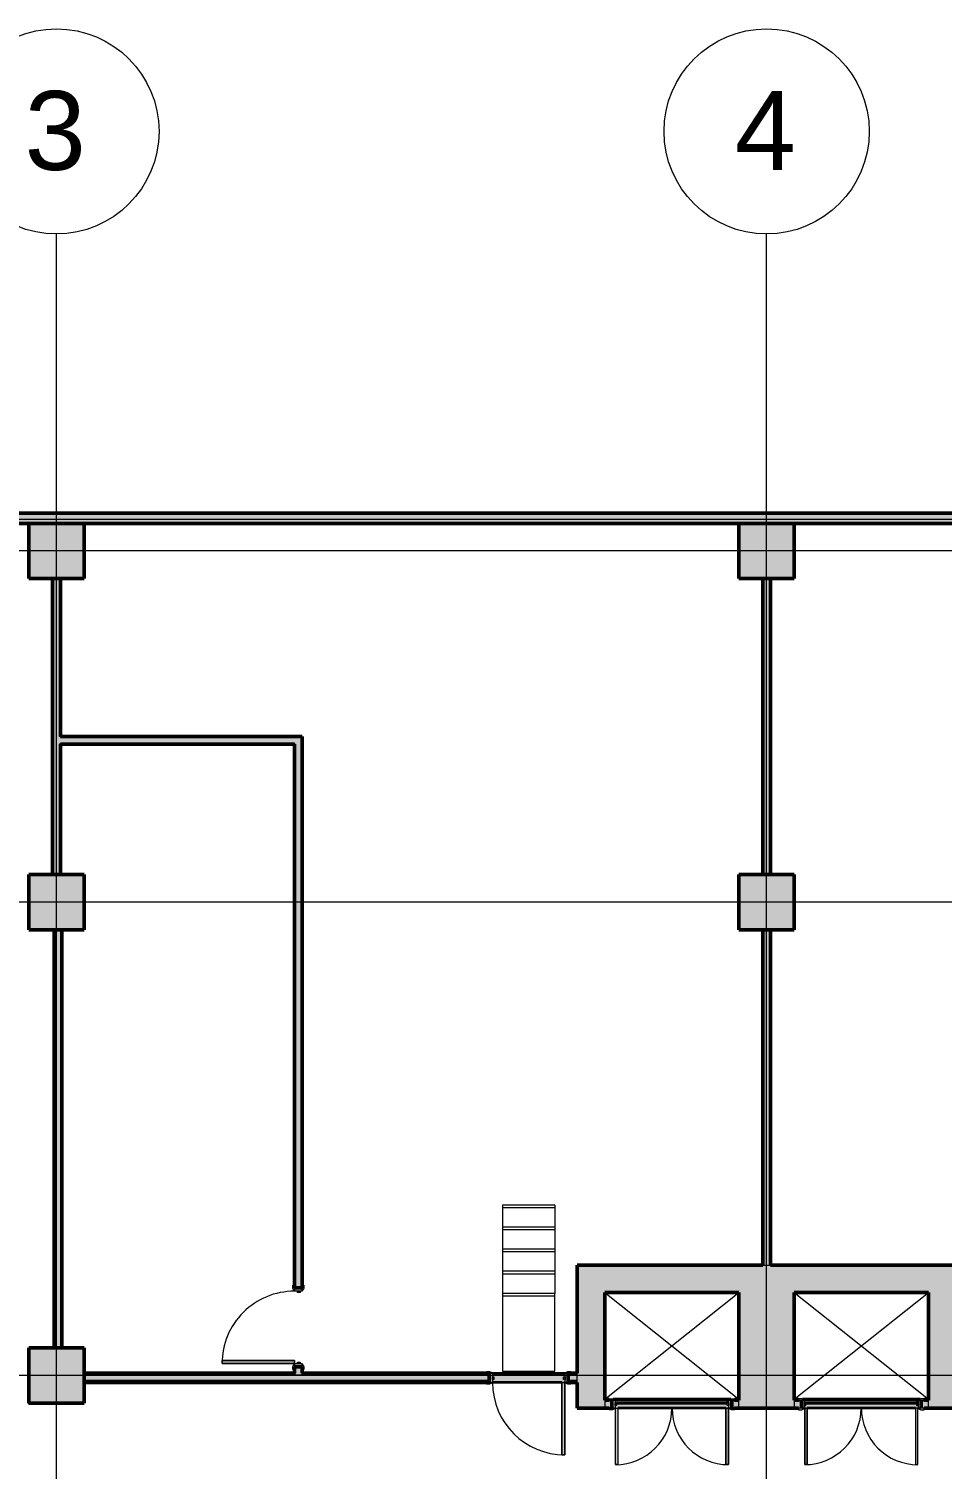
# Model space of a CAD drawing. Header units: millimetres. Extents: x -18178 to 96133, y -22425 to 61598.
# Drawn here: x 11280 to 22855, y 43342 to 61598 of the extents above; entities that cross this region are included whole.
import ezdxf

# ---------------------------------------------------------------- set-up
doc = ezdxf.new("R2010")
doc.units = ezdxf.units.MM
doc.linetypes.add('Centre', pattern=[10, 6, -1.25, 1.5, -1.25])
doc.linetypes.add('Demolished_2_', pattern=[7.14375, 4.7625, -2.38125])
for name, color, linetype, lineweight, true_color in [('A-DOOR', 7, 'Continuous', 9, 0x7f7f7f), ('A-DOOR-FRAM', 7, 'Continuous', 9, 0x7f7f7f), ('A-FLOR', 7, 'Continuous', 9, 0x7f7f7f), ('A-WALL', 7, 'Continuous', 9, 0x7f7f7f), ('A-WALL-PATT', 7, 'Continuous', 18, 0x7f7f7f), ('I-WALL', 7, 'Continuous', 9, 0x7f7f7f), ('S-COLS', 7, 'Continuous', 9, 0x7f7f7f), ('S-STRS', 7, 'Continuous', 9, 0x7f7f7f)]:
    doc.layers.add(name, color=color, linetype=linetype, lineweight=lineweight, true_color=true_color)
doc.layers.add('eae-bb-mım.', color=7, linetype='Continuous')
doc.layers.add('S-GRID', color=7, linetype='Continuous', lineweight=9)
doc.layers.add('S-GRID-IDEN', color=7, linetype='Continuous', lineweight=9)
doc.styles.add('Arial', font='arial.ttf')

# ---------------------------------------------------------------- blocks, each defined once
blk = doc.blocks.new('Single leaf fire resistant solid steel door - 1000W x 2400H mm-1314625-Busbar Distribution First Floor  Layout - Phase 1')
at = {"layer": 'A-DOOR', "lineweight": 18, "true_color": 0xf2f2f2}
h = blk.add_hatch(color=7, dxfattribs=at)
h.paths.add_polyline_path([(-535, 60), (-465, 60), (-469, 66), (-495, 80), (-535, 80)], flags=0)
h.paths.add_polyline_path([(465, 60), (535, 60), (535, 80), (495, 80), (469, 66)], flags=0)
h = blk.add_hatch(color=7, dxfattribs=at)
h.paths.add_polyline_path([(518, -80), (535, -80), (535, -60), (465, -60), (469, -66), (495, -80)], flags=0)
h.paths.add_polyline_path([(-495, -80), (-469, -66), (-465, -60), (-535, -60), (-535, -80)], flags=0)
blk.add_hatch(color=7, dxfattribs=at).paths.add_polyline_path([(458, -976), (458, -60), (420, -60), (420, -976)], flags=0)
at = {"layer": 'A-DOOR-FRAM', "lineweight": 18, "true_color": 0xf2f2f2}
h = blk.add_hatch(color=7, dxfattribs=at)
h.paths.add_polyline_path([(492, -60), (492, 60), (460, 59), (460, -60)], flags=0)
h.paths.add_polyline_path([(-460, -60), (-460, 60), (-492, 59), (-492, -60)], flags=0)
h = blk.add_hatch(color=7, dxfattribs=at)
h.paths.add_polyline_path([(-441, -20), (-441, 12), (-460, 12), (-460, -20)], flags=0)
h.paths.add_polyline_path([(441, -20), (460, -20), (460, 12), (441, 12)], flags=0)
at = {"layer": 'A-DOOR', "color": 254, "true_color": 0xcccccc}
for p, q in [((-535, 80), (-495, 80)), ((-535, 60), (-535, 80)), ((-465, 60), (-535, 60)), ((-495, 80), (-469, 66)), ((535, 60), (465, 60)), ((469, 66), (495, 80)), ((495, 80), (535, 80)), ((535, 80), (535, 60)), ((-535, -80), (-535, -60)), ((-535, -60), (-465, -60)), ((-495, -80), (-535, -80)), ((-469, -66), (-495, -80)), ((465, -60), (535, -60)), ((495, -80), (469, -66)), ((535, -80), (495, -80)), ((535, -60), (535, -80))]:
    blk.add_line(p, q, dxfattribs=at)
at = {"layer": 'A-DOOR', "color": 254, "lineweight": 18, "true_color": 0xe5e5e5}
for p, q in [((420, -60), (458, -60)), ((420, -976), (420, -60)), ((420, -60), (420, -976)), ((458, -60), (420, -60)), ((458, -60), (458, -976)), ((458, -976), (458, -60)), ((458, -976), (420, -976)), ((420, -976), (458, -976))]:
    blk.add_line(p, q, dxfattribs=at)
at = {"layer": 'A-DOOR', "color": 254, "true_color": 0xcccccc}
for centre, start, end in [((-473, 59), 7.125, 60.2551), ((473, 59), 119.7449, 172.875), ((-473, -59), 299.7449, 352.875), ((473, -59), 187.125, 240.2551)]:
    blk.add_arc(centre, 8.06, start, end, dxfattribs=at)
at = {"layer": 'A-DOOR', "color": 254, "true_color": 0xe5e5e5}
blk.add_arc((458, -60), 916, 180, 270, dxfattribs=at)
at = {"layer": 'A-DOOR-FRAM', "color": 254, "lineweight": 18, "true_color": 0xcccccc}
for p, q in [((-492, 60), (-460, 60)), ((-492, -60), (-492, 60)), ((-460, 60), (-460, -60)), ((-460, 12), (-441, 12)), ((-460, -20), (-460, 12)), ((-441, 12), (-441, -20)), ((441, 12), (460, 12)), ((441, -20), (441, 12)), ((460, 60), (492, 60)), ((460, -60), (460, 60)), ((460, 12), (460, -20)), ((492, 60), (492, -60)), ((-460, -60), (-492, -60)), ((-441, -20), (-460, -20)), ((460, -20), (441, -20)), ((492, -60), (460, -60))]:
    blk.add_line(p, q, dxfattribs=at)
blk = doc.blocks.new('STR-Conc-Precast Rectangular Column Nwt - 700 x 700 mm-1105278-Busbar Distribution First Floor  Layout - Phase 1')
at = {"layer": 'S-COLS', "lineweight": 35, "true_color": 0xf2f2f2}
blk.add_hatch(color=7, dxfattribs=at).paths.add_polyline_path([(350, 350), (-350, 350), (-350, -350), (350, -350)], flags=0)
at = {"layer": 'S-COLS', "color": 254, "lineweight": 50, "true_color": 0xcccccc}
for p, q in [((350, 350), (-350, 350)), ((-350, 350), (-350, -350)), ((350, -350), (350, 350)), ((-350, -350), (350, -350))]:
    blk.add_line(p, q, dxfattribs=at)
blk = doc.blocks.new('STR-Conc-Precast Rectangular Column Nwt - 700 x 700 mm-835840-Busbar Distribution First Floor  Layout - Phase 1')
at = {"layer": 'S-COLS', "lineweight": 35, "true_color": 0xf2f2f2}
blk.add_hatch(color=7, dxfattribs=at).paths.add_polyline_path([(227, 350), (-350, 350), (-350, -350), (350, -350), (350, 350)], flags=0)
at = {"layer": 'S-COLS', "color": 254, "lineweight": 50, "true_color": 0xcccccc}
for p, q in [((350, 350), (-350, 350)), ((-350, 350), (-350, -350)), ((350, -350), (350, 350)), ((-350, -350), (350, -350))]:
    blk.add_line(p, q, dxfattribs=at)
blk = doc.blocks.new('Single leaf fire resistant solid steel door - 1000W x 2400H mm-V2-Busbar Distribution First Floor  Layout - Phase 1')
at = {"layer": 'A-DOOR', "lineweight": 18, "true_color": 0xf2f2f2}
h = blk.add_hatch(color=7, dxfattribs=at)
h.paths.add_polyline_path([(535, 70), (495, 70), (469, 56), (465, 50), (535, 50)], flags=0)
h.paths.add_polyline_path([(-465, 50), (-469, 56), (-495, 70), (-535, 70), (-535, 50), (-500, 50)], flags=0)
h = blk.add_hatch(color=7, dxfattribs=at)
h.paths.add_polyline_path([(535, -70), (535, -50), (465, -50), (469, -56), (495, -70), (500, -70)], flags=0)
h.paths.add_polyline_path([(-465, -50), (-535, -50), (-535, -70), (-495, -70), (-469, -56)], flags=0)
blk.add_hatch(color=7, dxfattribs=at).paths.add_polyline_path([(458, -966), (458, -50), (420, -50), (420, -966)], flags=0)
at = {"layer": 'A-DOOR-FRAM', "lineweight": 18, "true_color": 0xf2f2f2}
h = blk.add_hatch(color=7, dxfattribs=at)
h.paths.add_polyline_path([(492, 50), (460, 50), (460, -50), (492, -50)], flags=0)
h.paths.add_polyline_path([(-460, 50), (-492, 50), (-492, -50), (-460, -50)], flags=0)
h = blk.add_hatch(color=7, dxfattribs=at)
h.paths.add_polyline_path([(460, 22), (441, 22), (441, -10), (460, -10)], flags=0)
h.paths.add_polyline_path([(-441, -10), (-441, 22), (-460, 22), (-460, -10)], flags=0)
at = {"layer": 'A-DOOR', "color": 254, "true_color": 0xcccccc}
for p, q in [((-535, 70), (-495, 70)), ((-535, 50), (-535, 70)), ((-465, 50), (-500, 50)), ((-495, 70), (-469, 56)), ((500, 50), (465, 50)), ((469, 56), (495, 70)), ((495, 70), (535, 70)), ((535, 70), (535, 50)), ((-535, -70), (-535, -50)), ((-495, -70), (-535, -70)), ((-500, -50), (-465, -50)), ((-469, -56), (-495, -70)), ((465, -50), (500, -50)), ((495, -70), (469, -56)), ((535, -70), (495, -70)), ((535, -50), (535, -70))]:
    blk.add_line(p, q, dxfattribs=at)
at = {"layer": 'A-DOOR', "color": 254, "lineweight": 18, "true_color": 0xe5e5e5}
for p, q in [((420, -50), (458, -50)), ((420, -966), (420, -50)), ((420, -50), (420, -966)), ((458, -50), (420, -50)), ((458, -50), (458, -966)), ((458, -966), (458, -50)), ((458, -966), (420, -966)), ((420, -966), (458, -966))]:
    blk.add_line(p, q, dxfattribs=at)
at = {"layer": 'A-DOOR', "color": 254, "true_color": 0xcccccc}
for centre, start, end in [((-473, 49), 7.125, 60.2551), ((473, 49), 119.7449, 172.875), ((-473, -49), 299.7449, 352.875), ((473, -49), 187.125, 240.2551)]:
    blk.add_arc(centre, 8.06, start, end, dxfattribs=at)
at = {"layer": 'A-DOOR', "color": 254, "true_color": 0xe5e5e5}
blk.add_arc((458, -50), 916, 180, 270, dxfattribs=at)
at = {"layer": 'A-DOOR-FRAM', "color": 254, "lineweight": 18, "true_color": 0xcccccc}
for p, q in [((-492, 50), (-460, 50)), ((-492, -50), (-492, 50)), ((-460, 50), (-460, -50)), ((-460, 22), (-441, 22)), ((-460, -10), (-460, 22)), ((-441, 22), (-441, -10)), ((441, 22), (460, 22)), ((441, -10), (441, 22)), ((460, 50), (492, 50)), ((460, -50), (460, 50)), ((460, 22), (460, -10)), ((492, 50), (492, -50)), ((-460, -50), (-492, -50)), ((-441, -10), (-460, -10)), ((460, -10), (441, -10)), ((492, -50), (460, -50))]:
    blk.add_line(p, q, dxfattribs=at)
blk = doc.blocks.new('Double leaf fire resistant solid steel door - 1520W x 2110H mm-1298336-Busbar Distribution First Floor  Layout - Phase 1')
at = {"layer": 'A-DOOR', "lineweight": 18, "true_color": 0xf2f2f2}
h = blk.add_hatch(color=7, dxfattribs=at)
h.paths.add_polyline_path([(-755, 70), (-795, 70), (-795, 50), (-725, 50), (-729, 56)], flags=0)
h.paths.add_polyline_path([(795, 70), (755, 70), (729, 56), (725, 50), (795, 50)], flags=0)
h = blk.add_hatch(color=7, dxfattribs=at)
h.paths.add_polyline_path([(795, -50), (725, -50), (729, -56), (755, -70), (795, -70)], flags=0)
h.paths.add_polyline_path([(-725, -50), (-795, -50), (-795, -70), (-755, -70), (-729, -56)], flags=0)
h = blk.add_hatch(color=7, dxfattribs=at)
h.paths.add_polyline_path([(-685, -50), (-717, -50), (-717, -765), (-685, -765)], flags=0)
h.paths.add_polyline_path([(717, -50), (685, -50), (685, -765), (717, -765)], flags=0)
at = {"layer": 'A-DOOR-FRAM', "lineweight": 18, "true_color": 0xf2f2f2}
h = blk.add_hatch(color=7, dxfattribs=at)
h.paths.add_polyline_path([(-720, 50), (-752, 50), (-752, -50), (-720, -50)], flags=0)
h.paths.add_polyline_path([(720, 50), (720, -50), (752, -50), (752, 50)], flags=0)
h = blk.add_hatch(color=7, dxfattribs=at)
h.paths.add_polyline_path([(720, 17), (701, 17), (701, -15), (720, -15)], flags=0)
h.paths.add_polyline_path([(-701, 17), (-720, 17), (-720, -15), (-701, -15)], flags=0)
at = {"layer": 'A-DOOR', "color": 254, "true_color": 0xcccccc}
for p, q in [((-795, 70), (-755, 70)), ((-795, 50), (-795, 70)), ((-725, 50), (-795, 50)), ((-755, 70), (-729, 56)), ((795, 50), (725, 50)), ((729, 56), (755, 70)), ((755, 70), (795, 70)), ((795, 70), (795, 50)), ((-795, -70), (-795, -50)), ((-795, -50), (-725, -50)), ((-755, -70), (-795, -70)), ((-729, -56), (-755, -70)), ((-717, -765), (-717, -50)), ((-717, -50), (-685, -50)), ((-685, -50), (-685, -765)), ((685, -50), (717, -50)), ((685, -765), (685, -50)), ((717, -50), (717, -765)), ((725, -50), (795, -50)), ((755, -70), (729, -56)), ((795, -70), (755, -70)), ((795, -50), (795, -70)), ((-685, -765), (-717, -765)), ((717, -765), (685, -765))]:
    blk.add_line(p, q, dxfattribs=at)
at = {"layer": 'A-DOOR', "color": 254, "lineweight": 18, "true_color": 0xcccccc}
for p, q in [((-717, -765), (-717, -50)), ((-717, -50), (-685, -50)), ((-685, -50), (-685, -765)), ((685, -50), (685, -765)), ((717, -50), (685, -50)), ((717, -765), (717, -50)), ((-685, -765), (-717, -765)), ((685, -765), (717, -765))]:
    blk.add_line(p, q, dxfattribs=at)
at = {"layer": 'A-DOOR', "color": 254, "true_color": 0xcccccc}
for centre, start, end in [((-733, 49), 7.125, 60.2551), ((733, 49), 119.7449, 172.875), ((-733, -49), 299.7449, 352.875), ((733, -49), 187.125, 240.2551)]:
    blk.add_arc(centre, 8.06, start, end, dxfattribs=at)
at = {"layer": 'A-DOOR', "color": 254, "true_color": 0xe5e5e5}
for centre, radius, start, end in [((-717, -50), 716, 270, 0), ((717, -50), 715, 180, 270)]:
    blk.add_arc(centre, radius, start, end, dxfattribs=at)
at = {"layer": 'A-DOOR-FRAM', "color": 254, "lineweight": 18, "true_color": 0xcccccc}
for p, q in [((-752, -50), (-752, 50)), ((-752, 50), (-720, 50)), ((-720, 50), (-720, -50)), ((-720, 17), (-701, 17)), ((-720, -15), (-720, 17)), ((-701, 17), (-701, -15)), ((701, 17), (720, 17)), ((701, -15), (701, 17)), ((720, -50), (720, 50)), ((720, 50), (752, 50)), ((720, 17), (720, -15)), ((752, 50), (752, -50)), ((-720, -50), (-752, -50)), ((-701, -15), (-720, -15)), ((720, -15), (701, -15)), ((752, -50), (720, -50))]:
    blk.add_line(p, q, dxfattribs=at)
blk = doc.blocks.new('Double leaf fire resistant solid steel door - 1520W x 2110H mm-1298325-Busbar Distribution First Floor  Layout - Phase 1')
at = {"layer": 'A-DOOR', "lineweight": 18, "true_color": 0xf2f2f2}
h = blk.add_hatch(color=7, dxfattribs=at)
h.paths.add_polyline_path([(-717, 765), (-717, 50), (-685, 50), (-685, 765)], flags=0)
h.paths.add_polyline_path([(685, 765), (685, 50), (717, 50), (717, 765)], flags=0)
h = blk.add_hatch(color=7, dxfattribs=at)
h.paths.add_polyline_path([(-755, 70), (-795, 70), (-795, 50), (-725, 50), (-729, 56)], flags=0)
h.paths.add_polyline_path([(755, 70), (729, 56), (725, 50), (795, 50), (795, 70)], flags=0)
h = blk.add_hatch(color=7, dxfattribs=at)
h.paths.add_polyline_path([(795, -50), (725, -50), (729, -56), (755, -70), (795, -70), (795, -59)], flags=0)
h.paths.add_polyline_path([(-795, -50), (-795, -70), (-755, -70), (-729, -56), (-725, -50)], flags=0)
at = {"layer": 'A-DOOR-FRAM', "lineweight": 18, "true_color": 0xf2f2f2}
h = blk.add_hatch(color=7, dxfattribs=at)
h.paths.add_polyline_path([(-752, 50), (-752, -50), (-720, -50), (-720, 50)], flags=0)
h.paths.add_polyline_path([(752, 50), (720, 50), (720, -50), (752, -50)], flags=0)
h = blk.add_hatch(color=7, dxfattribs=at)
h.paths.add_polyline_path([(-720, 15), (-720, -17), (-701, -17), (-701, 15)], flags=0)
h.paths.add_polyline_path([(701, 15), (701, -17), (720, -17), (720, 15)], flags=0)
at = {"layer": 'A-DOOR', "color": 254, "true_color": 0xcccccc}
for p, q in [((-685, 765), (-717, 765)), ((-717, 765), (-717, 50)), ((-685, 50), (-685, 765)), ((717, 765), (685, 765)), ((685, 765), (685, 50)), ((717, 50), (717, 765)), ((-755, 70), (-795, 70)), ((-795, 70), (-795, 50)), ((-795, 50), (-725, 50)), ((-729, 56), (-755, 70)), ((-717, 50), (-685, 50)), ((685, 50), (717, 50)), ((725, 50), (795, 50)), ((755, 70), (729, 56)), ((795, 70), (755, 70)), ((795, 50), (795, 70)), ((-795, -50), (-795, -70)), ((-725, -50), (-795, -50)), ((-795, -70), (-755, -70)), ((-755, -70), (-729, -56)), ((795, -50), (725, -50)), ((729, -56), (755, -70)), ((755, -70), (795, -70)), ((795, -70), (795, -50))]:
    blk.add_line(p, q, dxfattribs=at)
at = {"layer": 'A-DOOR', "color": 254, "lineweight": 18, "true_color": 0xcccccc}
for p, q in [((-685, 765), (-717, 765)), ((-717, 765), (-717, 50)), ((-685, 50), (-685, 765)), ((685, 50), (685, 765)), ((685, 765), (717, 765)), ((717, 765), (717, 50)), ((-717, 50), (-685, 50)), ((717, 50), (685, 50))]:
    blk.add_line(p, q, dxfattribs=at)
at = {"layer": 'A-DOOR', "color": 254, "true_color": 0xe5e5e5}
for centre, radius, start, end in [((-717, 50), 716, 360, 90), ((717, 50), 715, 90, 180)]:
    blk.add_arc(centre, radius, start, end, dxfattribs=at)
at = {"layer": 'A-DOOR', "color": 254, "true_color": 0xcccccc}
for centre, start, end in [((-733, 49), 7.125, 60.2551), ((733, 49), 119.7449, 172.875), ((-733, -49), 299.7449, 352.875), ((733, -49), 187.125, 240.2551)]:
    blk.add_arc(centre, 8.06, start, end, dxfattribs=at)
at = {"layer": 'A-DOOR-FRAM', "color": 254, "lineweight": 18, "true_color": 0xcccccc}
for p, q in [((-720, 50), (-752, 50)), ((-752, 50), (-752, -50)), ((-720, -50), (-720, 50)), ((-701, 15), (-720, 15)), ((-720, 15), (-720, -17)), ((-701, -17), (-701, 15)), ((701, 15), (701, -17)), ((720, 15), (701, 15)), ((752, 50), (720, 50)), ((720, 50), (720, -50)), ((720, -17), (720, 15)), ((752, -50), (752, 50)), ((-752, -50), (-720, -50)), ((-720, -17), (-701, -17)), ((701, -17), (720, -17)), ((720, -50), (752, -50))]:
    blk.add_line(p, q, dxfattribs=at)
blk = doc.blocks.new('Grid - Arup_Grid_Head_Circle-39942-Busbar Distribution First Floor  Layout - Phase 1')
at = {"layer": 'S-GRID-IDEN', "color": 253, "lineweight": 18, "true_color": 0xaaaaaa}
blk.add_circle((0, 0), 6.5, dxfattribs=at)
blk = doc.blocks.new('IL021-ARP-ZZ-XX-M3-J-A-0001_rvt-1-Busbar Distribution First Floor  Layout - Phase 1')
at = {"layer": 'A-FLOR', "lineweight": 5, "true_color": 0xf2f2f2}
for points in [[(30101, 44256), (30101, 44258), (30110, 44258), (30110, 44306), (28670, 44306), (28671, 44297), (28675, 44291), (28680, 44291), (28680, 44258), (28787, 44256)], [(32501, 44256), (32501, 44258), (32510, 44258), (32510, 44306), (31070, 44306), (31071, 44297), (31075, 44291), (31080, 44291), (31080, 44258), (31522, 44256)]]:
    blk.add_hatch(color=7, dxfattribs=at).paths.add_polyline_path(points, flags=0)
at = {"layer": 'A-WALL-PATT', "lineweight": 25, "true_color": 0xf2f2f2}
h = blk.add_hatch(color=7, dxfattribs=at)
h.paths.add_polyline_path([(68450, 55456), (68530, 55456), (68530, 55536), (65935, 55536), (65935, 55456), (67085, 55456)], flags=0)
h.paths.add_polyline_path([(64135, 55456), (64135, 55536), (63675, 55536), (63675, 55456), (64007, 55456)], flags=0)
h.paths.add_polyline_path([(58878, 55456), (59625, 55456), (59625, 55536), (46975, 55536), (46975, 55456), (56142, 55456)], flags=0)
h.paths.add_polyline_path([(44516, 55456), (45025, 55456), (45025, 55536), (10025, 55536), (10025, 55456), (43832, 55456)], flags=0)
at = {"layer": 'A-WALL-PATT', "lineweight": 5, "true_color": 0xf2f2f2}
h = blk.add_hatch(color=7, dxfattribs=at)
h.paths.add_polyline_path([(68400, 55406), (68450, 55406), (68450, 55456), (65935, 55456), (65935, 55406), (67085, 55406)], flags=0)
h.paths.add_polyline_path([(63715, 55406), (64135, 55406), (64135, 55456), (63675, 55456), (63675, 55406), (63710, 55406)], flags=0)
h.paths.add_polyline_path([(59495, 55406), (59625, 55406), (59625, 55456), (46975, 55456), (46975, 55406), (59490, 55406)], flags=0)
h.paths.add_polyline_path([(43540, 55406), (45025, 55406), (45025, 55456), (10075, 55456), (10075, 55406), (42465, 55406)], flags=0)
for points in [[(21645, 50956), (21645, 54706), (21555, 54706), (21555, 50956)], [(30645, 50956), (30645, 54706), (30555, 54706), (30555, 50956)], [(24710, 52611), (24710, 52701), (21645, 52701), (21645, 52611), (24620, 52611)], [(21665, 44956), (21665, 50256), (21575, 50256), (21575, 44956)], [(30645, 46006), (30645, 50253), (30555, 50253), (30555, 46006)]]:
    blk.add_hatch(color=7, dxfattribs=at).paths.add_polyline_path(points, flags=0)
h = blk.add_hatch(color=7, dxfattribs=at)
h.paths.add_polyline_path([(24620, 44611), (24710, 44611), (24710, 44716), (24620, 44716), (24620, 44623)], flags=0)
h.paths.add_polyline_path([(24620, 45716), (24710, 45716), (24710, 52611), (24620, 52611), (24620, 47027)], flags=0)
at = {"layer": 'A-WALL-PATT', "lineweight": 25, "true_color": 0xf2f2f2}
for points in [[(28445, 44196), (28550, 44196), (28550, 46006), (28200, 46006), (28200, 44196)], [(32890, 45656), (33000, 45656), (33000, 46006), (28550, 46006), (28550, 45656), (32650, 45656)], [(30250, 44196), (30950, 44196), (30950, 45656), (30250, 45656), (30250, 44286)], [(33000, 44196), (33000, 45656), (32650, 45656), (32650, 44196), (32890, 44196)]]:
    blk.add_hatch(color=7, dxfattribs=at).paths.add_polyline_path(points, flags=0)
at = {"layer": 'A-WALL-PATT', "lineweight": 5, "true_color": 0xf2f2f2}
h = blk.add_hatch(color=7, dxfattribs=at)
h.paths.add_polyline_path([(26051, 44623), (27085, 44623), (27085, 44636), (24710, 44635), (24710, 44623)], flags=0)
h.paths.add_polyline_path([(28200, 44623), (28200, 44636), (28085, 44635), (28085, 44623), (28103, 44623)], flags=0)
h.paths.add_polyline_path([(24620, 44623), (24620, 44636), (21950, 44636), (21950, 44623), (23316, 44623)], flags=0)
h = blk.add_hatch(color=7, dxfattribs=at)
h.paths.add_polyline_path([(26051, 44611), (27085, 44611), (27085, 44623), (24710, 44623), (24710, 44611)], flags=0)
h.paths.add_polyline_path([(28200, 44611), (28200, 44623), (28085, 44623), (28085, 44611), (28103, 44611)], flags=0)
h.paths.add_polyline_path([(23316, 44611), (24620, 44611), (24620, 44623), (21950, 44623), (21950, 44611)], flags=0)
h = blk.add_hatch(color=7, dxfattribs=at)
h.paths.add_polyline_path([(28200, 44541), (28200, 44611), (28085, 44611), (28085, 44541), (28103, 44541)], flags=0)
h.paths.add_polyline_path([(27085, 44541), (27085, 44611), (21950, 44611), (21950, 44541), (26051, 44541)], flags=0)
h = blk.add_hatch(color=7, dxfattribs=at)
h.paths.add_polyline_path([(27085, 44528), (27085, 44541), (21950, 44541), (21950, 44528), (26051, 44528)], flags=0)
h.paths.add_polyline_path([(28103, 44528), (28200, 44528), (28200, 44541), (28085, 44541), (28085, 44528)], flags=0)
at = {"layer": 'A-WALL-PATT', "lineweight": 25, "true_color": 0xf2f2f2}
h = blk.add_hatch(color=7, dxfattribs=at)
h.paths.add_polyline_path([(26051, 44516), (27085, 44516), (27085, 44528), (21950, 44528), (21950, 44516), (23316, 44516)], flags=0)
h.paths.add_polyline_path([(28200, 44516), (28200, 44528), (28085, 44528), (28085, 44516), (28120, 44516)], flags=0)
at = {"layer": 'A-WALL-PATT', "lineweight": 5, "true_color": 0xf2f2f2}
h = blk.add_hatch(color=7, dxfattribs=at)
h.paths.add_polyline_path([(30250, 44196), (30250, 44286), (30160, 44286), (30160, 44196)], flags=0)
h.paths.add_polyline_path([(28550, 44196), (28640, 44196), (28640, 44286), (28550, 44286)], flags=0)
h = blk.add_hatch(color=7, dxfattribs=at)
h.paths.add_polyline_path([(31040, 44196), (31040, 44286), (30950, 44286), (30950, 44196)], flags=0)
h.paths.add_polyline_path([(32650, 44196), (32650, 44286), (32560, 44286), (32560, 44196)], flags=0)
at = {"layer": 'I-WALL', "lineweight": 25, "true_color": 0xf2f2f2}
for points in [[(21555, 50956), (21555, 54706), (21550, 54706), (21550, 50956)], [(30650, 50956), (30650, 54706), (30645, 54706), (30645, 50956)], [(24615, 52606), (24620, 52606), (24620, 52611), (21650, 52611), (21650, 52606), (23316, 52606)], [(21570, 44956), (21575, 44956), (21575, 50256), (21570, 50256), (21570, 47027)], [(30650, 46006), (30650, 50253), (30645, 50253), (30645, 46006)]]:
    blk.add_hatch(color=7, dxfattribs=at).paths.add_polyline_path(points, flags=0)
at = {"layer": 'I-WALL', "lineweight": 5, "true_color": 0xf2f2f2}
h = blk.add_hatch(color=7, dxfattribs=at)
h.paths.add_polyline_path([(21645, 50956), (21650, 50956), (21650, 52611), (21645, 52611)], flags=0)
h.paths.add_polyline_path([(21645, 52701), (21650, 52701), (21650, 54706), (21645, 54706)], flags=0)
for points in [[(30555, 50956), (30555, 54706), (30550, 54706), (30550, 50956)], [(24710, 52701), (24715, 52701), (24715, 52706), (21650, 52706), (21650, 52701), (23316, 52701)], [(21670, 44956), (21670, 50256), (21665, 50256), (21665, 44956)], [(30555, 46006), (30555, 50253), (30550, 50253), (30550, 46006)]]:
    blk.add_hatch(color=7, dxfattribs=at).paths.add_polyline_path(points, flags=0)
at = {"layer": 'I-WALL', "lineweight": 25, "true_color": 0xf2f2f2}
h = blk.add_hatch(color=7, dxfattribs=at)
h.paths.add_polyline_path([(24615, 44636), (24620, 44636), (24620, 44716), (24615, 44716)], flags=0)
h.paths.add_polyline_path([(24620, 45716), (24620, 52606), (24615, 52606), (24615, 45716)], flags=0)
at = {"layer": 'I-WALL', "lineweight": 5, "true_color": 0xf2f2f2}
h = blk.add_hatch(color=7, dxfattribs=at)
h.paths.add_polyline_path([(24715, 44636), (24715, 44716), (24710, 44716), (24710, 44636)], flags=0)
h.paths.add_polyline_path([(24715, 45716), (24715, 52701), (24710, 52701), (24710, 45716)], flags=0)
h = blk.add_hatch(color=7, dxfattribs=at)
h.paths.add_polyline_path([(27093, 44516), (27093, 44636), (27085, 44635), (27085, 44516), (27090, 44516)], flags=0)
h.paths.add_polyline_path([(27125, 44516), (28045, 44516), (28043, 44556), (28026, 44556), (28026, 44588), (28045, 44588), (28045, 44636), (27125, 44635), (27125, 44588), (27144, 44588), (27144, 44556), (27125, 44556), (27125, 44528)], flags=0)
h.paths.add_polyline_path([(28085, 44516), (28085, 44636), (28077, 44635), (28077, 44516), (28080, 44516)], flags=0)
at = {"layer": 'I-WALL', "lineweight": 25, "true_color": 0xf2f2f2}
h = blk.add_hatch(color=7, dxfattribs=at)
h.paths.add_polyline_path([(30195, 44191), (30250, 44191), (30250, 44196), (30160, 44196), (30160, 44191)], flags=0)
h.paths.add_polyline_path([(28640, 44191), (28640, 44196), (28200, 44196), (28200, 44191), (28605, 44191)], flags=0)
at = {"layer": 'I-WALL', "lineweight": 5, "true_color": 0xf2f2f2}
h = blk.add_hatch(color=7, dxfattribs=at)
h.paths.add_polyline_path([(30160, 44286), (30250, 44286), (30250, 44291), (30160, 44291)], flags=0)
h.paths.add_polyline_path([(28550, 44286), (28640, 44286), (28640, 44291), (28550, 44291)], flags=0)
h = blk.add_hatch(color=7, dxfattribs=at)
h.paths.add_polyline_path([(30120, 44191), (30120, 44226), (30101, 44226), (30101, 44258), (30120, 44258), (30120, 44291), (28680, 44291), (28680, 44258), (28699, 44258), (28699, 44226), (28680, 44226), (28680, 44191), (30117, 44191)], flags=0)
h.paths.add_polyline_path([(30152, 44191), (30160, 44191), (30160, 44291), (30152, 44291)], flags=0)
h.paths.add_polyline_path([(28645, 44191), (28648, 44191), (28648, 44291), (28640, 44291), (28640, 44191)], flags=0)
h = blk.add_hatch(color=7, dxfattribs=at)
h.paths.add_polyline_path([(33000, 44191), (33000, 44196), (32560, 44196), (32560, 44191), (32890, 44191)], flags=0)
h.paths.add_polyline_path([(30250, 44191), (31040, 44191), (31040, 44196), (30250, 44196)], flags=0)
at = {"layer": 'I-WALL', "lineweight": 25, "true_color": 0xf2f2f2}
h = blk.add_hatch(color=7, dxfattribs=at)
h.paths.add_polyline_path([(31040, 44286), (31040, 44291), (30950, 44291), (30950, 44286), (31005, 44286)], flags=0)
h.paths.add_polyline_path([(32650, 44286), (32650, 44291), (32560, 44291), (32560, 44286), (32595, 44286)], flags=0)
at = {"layer": 'I-WALL', "lineweight": 5, "true_color": 0xf2f2f2}
h = blk.add_hatch(color=7, dxfattribs=at)
h.paths.add_polyline_path([(31048, 44191), (31048, 44291), (31040, 44291), (31040, 44191), (31045, 44191)], flags=0)
h.paths.add_polyline_path([(31083, 44191), (32520, 44191), (32520, 44226), (32501, 44226), (32501, 44258), (32520, 44258), (32520, 44291), (31080, 44291), (31080, 44258), (31099, 44258), (31099, 44226), (31080, 44226), (31080, 44191)], flags=0)
h.paths.add_polyline_path([(32560, 44191), (32560, 44291), (32552, 44291), (32552, 44191), (32555, 44191)], flags=0)
at = {"color": 254, "lineweight": 18, "true_color": 0xe5e5e5}
for p, q in [((28550, 44306), (30250, 45656)), ((28550, 45656), (30250, 44306)), ((30950, 44306), (32650, 45656)), ((30950, 45656), (32650, 44306))]:
    blk.add_line(p, q, dxfattribs=at)
at = {"layer": 'A-FLOR', "color": 254, "lineweight": 35, "true_color": 0xe5e5e5}
for p, q in [((28005, 44516), (27125, 44516)), ((21250, 44256), (21240, 44256)), ((28605, 44306), (28550, 44306)), ((28670, 44306), (28654, 44306)), ((30110, 44306), (28670, 44306)), ((28670, 44306), (28670, 44298)), ((28683, 44191), (28680, 44191)), ((28699, 44256), (30101, 44256)), ((30085, 44191), (28715, 44191)), ((30110, 44258), (30110, 44306)), ((30146, 44306), (30110, 44306)), ((30120, 44191), (30117, 44191)), ((30250, 44306), (30195, 44306)), ((31005, 44306), (30950, 44306)), ((31070, 44306), (31054, 44306)), ((32510, 44306), (31070, 44306)), ((31070, 44306), (31070, 44298)), ((31083, 44191), (31080, 44191)), ((31099, 44256), (32501, 44256)), ((32485, 44191), (31115, 44191)), ((32510, 44258), (32510, 44306)), ((32546, 44306), (32510, 44306)), ((32520, 44191), (32517, 44191)), ((32650, 44306), (32595, 44306))]:
    blk.add_line(p, q, dxfattribs=at)
at = {"layer": 'A-WALL', "color": 254, "lineweight": 50, "true_color": 0xcccccc}
for p, q in [((45025, 55536), (10075, 55536)), ((17170, 55406), (21250, 55406)), ((21950, 55406), (30250, 55406)), ((30950, 55406), (39250, 55406))]:
    blk.add_line(p, q, dxfattribs=at)
at = {"layer": 'A-WALL', "color": 254, "lineweight": 18, "true_color": 0xcccccc}
for p, q in [((45025, 55456), (10075, 55456)), ((21555, 50956), (21555, 54706)), ((21645, 52701), (21645, 54706)), ((30555, 54706), (30555, 50956)), ((30645, 54706), (30645, 50956)), ((21650, 52701), (21645, 52701)), ((21645, 50956), (21645, 52611)), ((21650, 52611), (21645, 52611)), ((24710, 52701), (21650, 52701)), ((24620, 52611), (21650, 52611)), ((24620, 52611), (24620, 52606)), ((24620, 45716), (24620, 52606)), ((24710, 52701), (24710, 52611)), ((24710, 52611), (24710, 52606)), ((24710, 45716), (24710, 52606)), ((21575, 44956), (21575, 50256)), ((21665, 44956), (21665, 50256)), ((30555, 50253), (30555, 46006)), ((30645, 50253), (30645, 46006)), ((30550, 46006), (30555, 46006)), ((30555, 46006), (30645, 46006)), ((30645, 46006), (30650, 46006)), ((24620, 44623), (21950, 44623)), ((24620, 44611), (21950, 44611)), ((24615, 44636), (24620, 44636)), ((24620, 44636), (24620, 44716)), ((24620, 44636), (24620, 44623)), ((24620, 44623), (24620, 44611)), ((24710, 44611), (24620, 44611)), ((24710, 44611), (24620, 44611)), ((24710, 44636), (24710, 44716)), ((24710, 44636), (24715, 44636)), ((24710, 44636), (24710, 44623)), ((27085, 44623), (24710, 44623)), ((24710, 44623), (24710, 44611)), ((27085, 44611), (24710, 44611)), ((28200, 44623), (28085, 44623)), ((28200, 44611), (28085, 44611)), ((28200, 44623), (28200, 44636)), ((28200, 44611), (28200, 44623)), ((28200, 44541), (28200, 44611)), ((27085, 44541), (21950, 44541)), ((27085, 44528), (21950, 44528)), ((28200, 44541), (28085, 44541)), ((28200, 44528), (28085, 44528)), ((28200, 44528), (28200, 44541)), ((28200, 44516), (28200, 44528)), ((28550, 44196), (28200, 44196)), ((28550, 44291), (28550, 44286)), ((28640, 44286), (28550, 44286)), ((28550, 44286), (28550, 44196)), ((28640, 44196), (28550, 44196)), ((30250, 44286), (30160, 44286)), ((30250, 44196), (30160, 44196)), ((30250, 44286), (30250, 44291)), ((30250, 44196), (30250, 44286)), ((30950, 44196), (30250, 44196)), ((30950, 44291), (30950, 44286)), ((30950, 44286), (31040, 44286)), ((30950, 44286), (30950, 44196)), ((30950, 44196), (31040, 44196)), ((32560, 44286), (32650, 44286)), ((32560, 44196), (32650, 44196)), ((32650, 44286), (32650, 44291)), ((32650, 44196), (32650, 44286)), ((33000, 44196), (32650, 44196))]:
    blk.add_line(p, q, dxfattribs=at)
at = {"layer": 'I-WALL', "color": 254, "lineweight": 50, "true_color": 0xcccccc}
for p, q in [((21550, 54706), (21550, 50956)), ((21650, 52706), (21650, 54706)), ((30550, 54706), (30550, 50956)), ((30650, 50956), (30650, 54706)), ((24715, 52706), (21650, 52706)), ((21650, 50956), (21650, 52606)), ((21650, 52606), (24615, 52606)), ((24615, 52606), (24615, 45716)), ((24715, 52701), (24715, 52706)), ((24715, 52606), (24715, 52701)), ((24715, 45716), (24715, 52606)), ((21570, 50256), (21570, 44956)), ((21670, 44956), (21670, 50256)), ((30650, 50253), (30550, 50253)), ((30550, 50253), (30550, 46006)), ((30650, 46006), (30650, 50253)), ((28550, 46006), (28200, 46006)), ((28200, 46006), (28200, 44636)), ((30550, 46006), (28550, 46006)), ((33000, 46006), (30650, 46006)), ((24615, 45716), (24715, 45716)), ((28550, 44291), (28550, 45656)), ((28550, 45656), (30250, 45656)), ((30250, 45656), (30250, 44291)), ((30950, 45656), (32650, 45656)), ((30950, 44291), (30950, 45656)), ((32650, 45656), (32650, 44291)), ((24615, 44636), (21950, 44636)), ((24615, 44716), (24615, 44636)), ((24715, 44716), (24615, 44716)), ((24715, 44636), (24715, 44716)), ((27050, 44636), (24715, 44636)), ((27085, 44516), (27085, 44636)), ((28085, 44636), (28085, 44516)), ((28200, 44636), (28120, 44636)), ((21950, 44516), (27050, 44516)), ((28120, 44516), (28200, 44516)), ((28200, 44516), (28200, 44196)), ((28200, 44196), (28200, 44191)), ((28200, 44191), (28550, 44191)), ((28605, 44291), (28550, 44291)), ((28550, 44191), (28605, 44191)), ((28640, 44191), (28640, 44291)), ((30160, 44291), (30160, 44191)), ((30250, 44291), (30195, 44291)), ((30195, 44191), (30250, 44191)), ((30250, 44191), (30950, 44191)), ((31005, 44291), (30950, 44291)), ((30950, 44191), (31005, 44191)), ((31040, 44191), (31040, 44291)), ((32560, 44291), (32560, 44191)), ((32650, 44291), (32595, 44291)), ((32595, 44191), (32650, 44191)), ((32650, 44191), (33000, 44191))]:
    blk.add_line(p, q, dxfattribs=at)
at = {"layer": 'I-WALL', "color": 254, "lineweight": 35, "true_color": 0xe5e5e5}
for p, q in [((27125, 44636), (28045, 44636)), ((28005, 44516), (27125, 44516)), ((28680, 44291), (30120, 44291)), ((28683, 44191), (28680, 44191)), ((30085, 44191), (28715, 44191)), ((30120, 44191), (30117, 44191)), ((31080, 44291), (32520, 44291)), ((31083, 44191), (31080, 44191)), ((32485, 44191), (31115, 44191)), ((32520, 44191), (32517, 44191))]:
    blk.add_line(p, q, dxfattribs=at)
at = {"layer": 'S-GRID', "color": 253, "linetype": 'Centre', "lineweight": 18, "true_color": 0xaaaaaa}
for p, q in [((21600, -7279), (21600, 59074)), ((30600, -7279), (30600, 59074)), ((80163, 55056), (-5598, 55056)), ((80163, 50606), (-5598, 50606)), ((80162, 44606), (-5599, 44606))]:
    blk.add_line(p, q, dxfattribs=at)
at = {"layer": 'S-STRS', "color": 254, "true_color": 0xe5e5e5}
for p, q in [((27915, 46766), (27255, 46766)), ((27255, 46766), (27255, 46486)), ((27915, 46766), (27915, 46486)), ((27915, 46731), (27255, 46731)), ((27255, 46486), (27255, 46206)), ((27915, 46486), (27255, 46486)), ((27915, 46451), (27255, 46451)), ((27915, 46486), (27915, 46206)), ((27255, 46206), (27255, 45926)), ((27915, 46206), (27255, 46206)), ((27915, 46206), (27915, 45926)), ((27915, 46171), (27255, 46171)), ((27255, 45926), (27255, 45646)), ((27915, 45926), (27255, 45926)), ((27915, 45891), (27255, 45891)), ((27915, 45926), (27915, 45646)), ((27255, 45646), (27255, 44661)), ((27915, 45646), (27255, 45646)), ((27915, 44661), (27915, 45646)), ((27915, 45611), (27255, 45611)), ((27255, 44661), (27915, 44661))]:
    blk.add_line(p, q, dxfattribs=at)
at = {"color": 253, "lineweight": 5, "true_color": 0xaaaaaa, "xscale": 199.9999999999999, "yscale": 199.9999999999999, "zscale": 199.9999999999999}
for p in [(21600, 60374), (30600, 60374)]:
    blk.add_blockref('Grid - Arup_Grid_Head_Circle-39942-Busbar Distribution First Floor  Layout - Phase 1', p, dxfattribs=at)
at = {"color": 253, "linetype": 'Demolished_2_', "lineweight": 9, "true_color": 0xaaaaaa}
for name, p, rotation in [('STR-Conc-Precast Rectangular Column Nwt - 700 x 700 mm-835840-Busbar Distribution First Floor  Layout - Phase 1', (21600, 55056), 180), ('STR-Conc-Precast Rectangular Column Nwt - 700 x 700 mm-835840-Busbar Distribution First Floor  Layout - Phase 1', (30600, 55056), 180), ('STR-Conc-Precast Rectangular Column Nwt - 700 x 700 mm-1105278-Busbar Distribution First Floor  Layout - Phase 1', (21600, 50606), 180), ('STR-Conc-Precast Rectangular Column Nwt - 700 x 700 mm-1105278-Busbar Distribution First Floor  Layout - Phase 1', (30600, 50606), 180), ('Single leaf fire resistant solid steel door - 1000W x 2400H mm-V2-Busbar Distribution First Floor  Layout - Phase 1', (24665, 45216), 270), ('STR-Conc-Precast Rectangular Column Nwt - 700 x 700 mm-1105278-Busbar Distribution First Floor  Layout - Phase 1', (21600, 44606), 180), ('Double leaf fire resistant solid steel door - 1520W x 2110H mm-1298325-Busbar Distribution First Floor  Layout - Phase 1', (31800, 44241), 180)]:
    blk.add_blockref(name, p, dxfattribs=dict(at, rotation=rotation))
for name, p in [('Single leaf fire resistant solid steel door - 1000W x 2400H mm-1314625-Busbar Distribution First Floor  Layout - Phase 1', (27585, 44576)), ('Double leaf fire resistant solid steel door - 1520W x 2110H mm-1298336-Busbar Distribution First Floor  Layout - Phase 1', (29400, 44241))]:
    blk.add_blockref(name, p, dxfattribs=at)
at = {"layer": 'S-GRID-IDEN', "color": 253, "lineweight": 18, "true_color": 0xaaaaaa, "char_height": 1000, "width": 962.02, "attachment_point": 1, "style": 'Arial'}
for s, insert in [('3', (21196, 60886)), ('4', (30196, 60886))]:
    blk.add_mtext(s, dxfattribs=dict(at, insert=insert))

msp = doc.modelspace()

# ---------------------------------------------------------------- block references
at = {"layer": 'eae-bb-mım.', "lineweight": 5}
msp.add_blockref('IL021-ARP-ZZ-XX-M3-J-A-0001_rvt-1-Busbar Distribution First Floor  Layout - Phase 1', (-9969.99989, -75.97871), dxfattribs=at)

doc.saveas('drawing.dxf')
